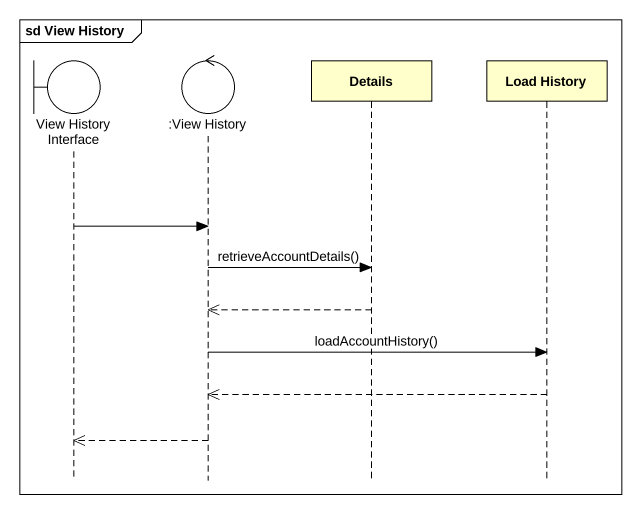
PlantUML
@startuml
mainframe sd View History
hide footbox
boundary "View History Interface" as View_History_Interface
control ":View History" as View_History
participant Details
participant "Load History" as Load_History

View_History_Interface -> View_History
View_History -> Details : retrieveAccountDetails()
Details -->> View_History
View_History -> Load_History : loadAccountHistory()
Load_History -->> View_History
View_History -->> View_History_Interface
@enduml
